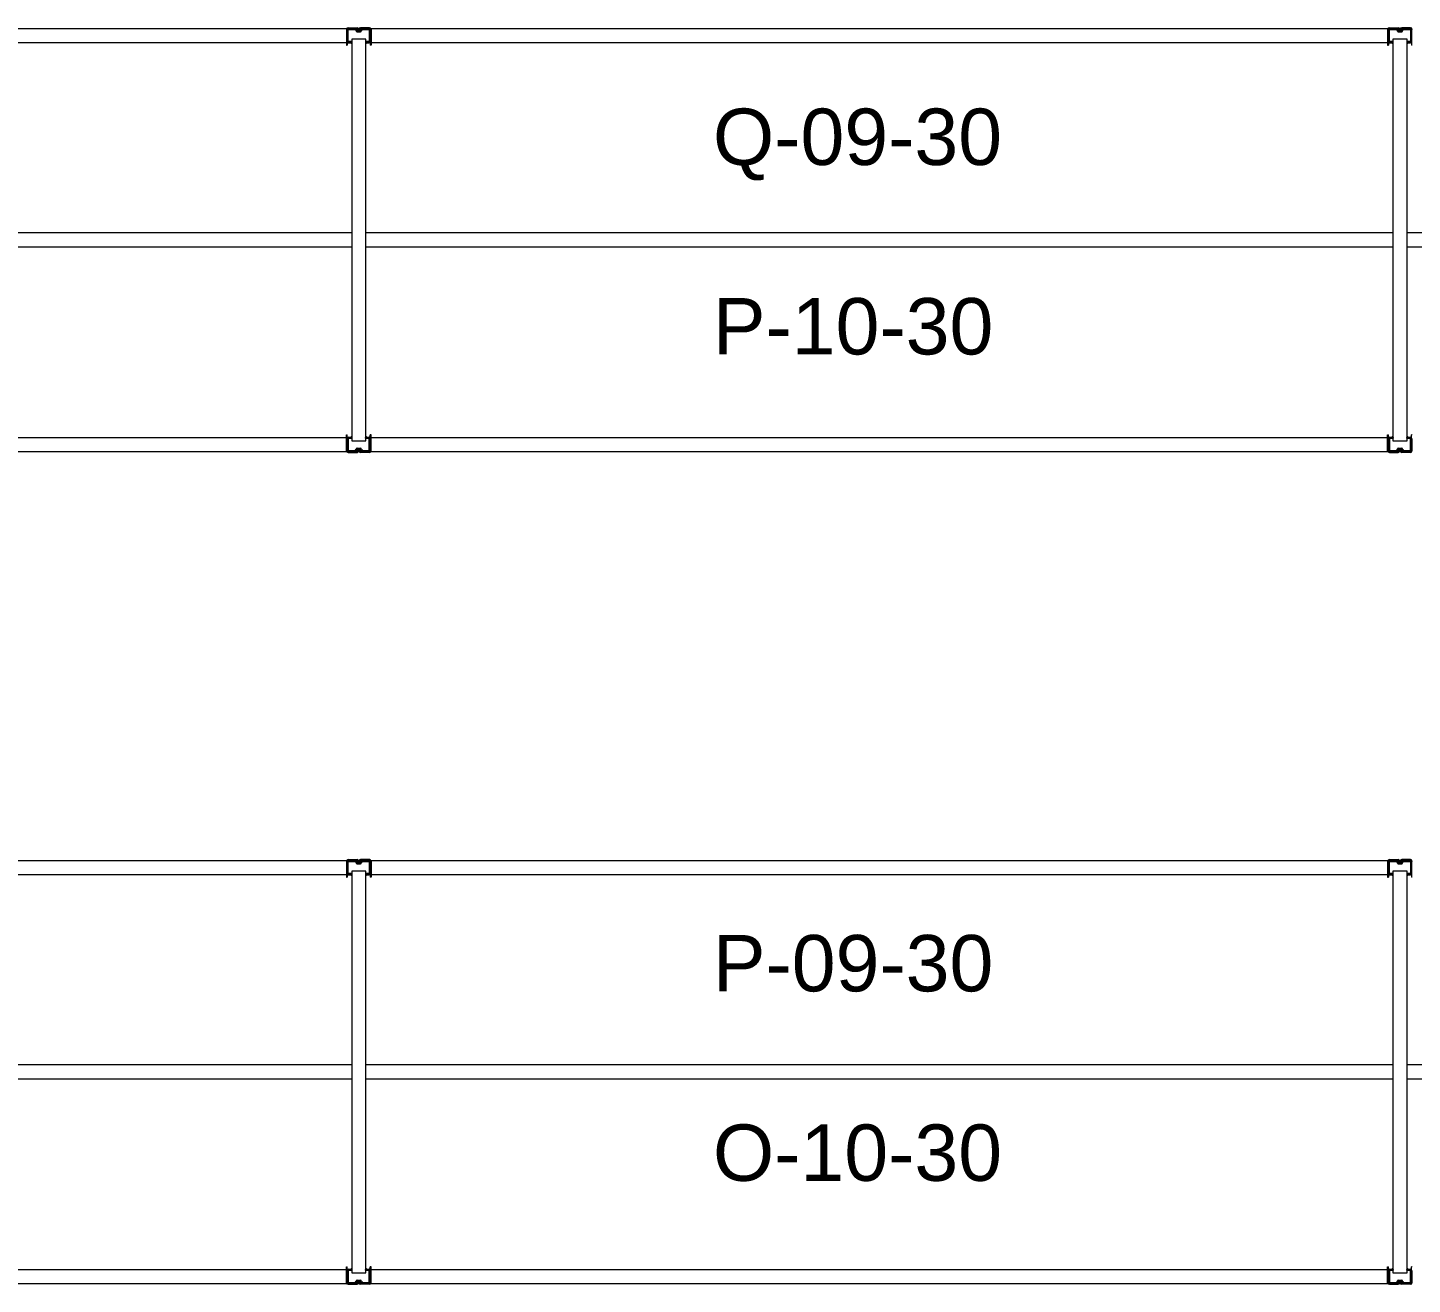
# Model space of a CAD drawing. Header units: inches. Extents: x 2743 to 10591, y -1604 to 5792.
# Drawn here: x 3962.9 to 4159.2, y 963.6 to 1141.8 of the extents above; entities that cross this region are included whole.
import ezdxf

# ---------------------------------------------------------------- set-up
doc = ezdxf.new("R2010")
doc.units = ezdxf.units.IN
doc.header["$LTSCALE"] = 0.1875
doc.header["$MEASUREMENT"] = 0
for name, color, linetype, lineweight in [('22 Dimension', 7, 'Continuous', 5), ('32 Echelle', 160, 'Continuous', 15), ('33 Poutre', 30, 'Continuous', 15)]:
    doc.layers.add(name, color=color, linetype=linetype, lineweight=lineweight)
doc.styles.add('arial', font='')
doc.styles.get('arial').set_extended_font_data('Arial')

msp = doc.modelspace()

# ---------------------------------------------------------------- hatches: boundary and pattern name
at = {"layer": '32 Echelle'}
for points in [[(4008.83382, 1139.49574), (4008.83382, 1139.68324), (4008.64632, 1139.68324)], [(4008.83382, 1139.49574), (4008.83382, 1139.68324), (4008.64632, 1139.68324)], [(4010.83382, 1139.49574), (4010.83382, 1139.68324), (4011.02132, 1139.68324)], [(4010.83382, 1139.49574), (4010.83382, 1139.68324), (4011.02132, 1139.68324)], [(4156.45882, 1139.49574), (4156.45882, 1139.68324), (4156.27132, 1139.68324)], [(4156.45882, 1139.49574), (4156.45882, 1139.68324), (4156.27132, 1139.68324)], [(4158.45882, 1139.49574), (4158.45882, 1139.68324), (4158.64632, 1139.68324)], [(4158.45882, 1139.49574), (4158.45882, 1139.68324), (4158.64632, 1139.68324)], [(4008.83382, 1083.87074), (4008.83382, 1083.68324), (4008.64632, 1083.68324)], [(4008.83382, 1083.87074), (4008.83382, 1083.68324), (4008.64632, 1083.68324)], [(4010.83382, 1083.87074), (4010.83382, 1083.68324), (4011.02132, 1083.68324)], [(4010.83382, 1083.87074), (4010.83382, 1083.68324), (4011.02132, 1083.68324)], [(4156.45882, 1083.87074), (4156.45882, 1083.68324), (4156.27132, 1083.68324)], [(4156.45882, 1083.87074), (4156.45882, 1083.68324), (4156.27132, 1083.68324)], [(4158.45882, 1083.87074), (4158.45882, 1083.68324), (4158.64632, 1083.68324)], [(4158.45882, 1083.87074), (4158.45882, 1083.68324), (4158.64632, 1083.68324)], [(4008.83382, 1021.49574), (4008.83382, 1021.68324), (4008.64632, 1021.68324)], [(4008.83382, 1021.49574), (4008.83382, 1021.68324), (4008.64632, 1021.68324)], [(4010.83382, 1021.49574), (4010.83382, 1021.68324), (4011.02132, 1021.68324)], [(4010.83382, 1021.49574), (4010.83382, 1021.68324), (4011.02132, 1021.68324)], [(4156.45882, 1021.49574), (4156.45882, 1021.68324), (4156.27132, 1021.68324)], [(4156.45882, 1021.49574), (4156.45882, 1021.68324), (4156.27132, 1021.68324)], [(4158.45882, 1021.49574), (4158.45882, 1021.68324), (4158.64632, 1021.68324)], [(4158.45882, 1021.49574), (4158.45882, 1021.68324), (4158.64632, 1021.68324)], [(4008.83382, 965.87074), (4008.83382, 965.68324), (4008.64632, 965.68324)], [(4008.83382, 965.87074), (4008.83382, 965.68324), (4008.64632, 965.68324)], [(4010.83382, 965.87074), (4010.83382, 965.68324), (4011.02132, 965.68324)], [(4010.83382, 965.87074), (4010.83382, 965.68324), (4011.02132, 965.68324)], [(4156.45882, 965.87074), (4156.45882, 965.68324), (4156.27132, 965.68324)], [(4156.45882, 965.87074), (4156.45882, 965.68324), (4156.27132, 965.68324)], [(4158.45882, 965.87074), (4158.45882, 965.68324), (4158.64632, 965.68324)], [(4158.45882, 965.87074), (4158.45882, 965.68324), (4158.64632, 965.68324)]]:
    msp.add_hatch(color=256, dxfattribs=at).paths.add_polyline_path(points)

# ---------------------------------------------------------------- linework, layer by layer
at = {"layer": '22 Dimension'}
for p, q in [((4008.83382, 1112.68324), (3863.20882, 1112.68324)), ((4156.45882, 1112.68324), (4010.83382, 1112.68324)), ((4304.08382, 1112.68324), (4158.45882, 1112.68324)), ((4008.83382, 1110.68324), (3863.20882, 1110.68324)), ((4156.45882, 1110.68324), (4010.83382, 1110.68324)), ((4304.08382, 1110.68324), (4158.45882, 1110.68324)), ((4008.83382, 994.68324), (3863.20882, 994.68324)), ((4156.45882, 994.68324), (4010.83382, 994.68324)), ((4304.08382, 994.68324), (4158.45882, 994.68324)), ((4008.83382, 992.68324), (3863.20882, 992.68324)), ((4156.45882, 992.68324), (4010.83382, 992.68324)), ((4304.08382, 992.68324), (4158.45882, 992.68324))]:
    msp.add_line(p, q, dxfattribs=at)
at = {"layer": '32 Echelle', "linetype": 'Continuous', "lineweight": 25}
for p, q in [((4008.20886, 1141.49949), (4008.20886, 1139.86699)), ((4008.20886, 1141.49949), (4008.20886, 1139.86699)), ((4008.29886, 1139.86699), (4008.29886, 1141.49949)), ((4008.29886, 1139.86699), (4008.29886, 1141.49949)), ((4009.32145, 1141.68324), (4008.39261, 1141.68324)), ((4009.32145, 1141.68324), (4008.39261, 1141.68324)), ((4008.39261, 1141.59324), (4009.32145, 1141.59324)), ((4008.39261, 1141.59324), (4009.32145, 1141.59324)), ((4009.4111, 1141.5269), (4009.45501, 1141.38326)), ((4009.4111, 1141.5269), (4009.45501, 1141.38326)), ((4009.54108, 1141.40958), (4009.49717, 1141.55321)), ((4009.54108, 1141.40958), (4009.49717, 1141.55321)), ((4010.0369, 1141.34324), (4009.63073, 1141.34324)), ((4010.0369, 1141.34324), (4009.63073, 1141.34324)), ((4009.63073, 1141.25324), (4010.0369, 1141.25324)), ((4009.63073, 1141.25324), (4010.0369, 1141.25324)), ((4010.17047, 1141.55321), (4010.12655, 1141.40958)), ((4010.17047, 1141.55321), (4010.12655, 1141.40958)), ((4010.21262, 1141.38326), (4010.25653, 1141.5269)), ((4010.21262, 1141.38326), (4010.25653, 1141.5269)), ((4011.27502, 1141.68324), (4010.34619, 1141.68324)), ((4011.27502, 1141.68324), (4010.34619, 1141.68324)), ((4010.34619, 1141.59324), (4011.27502, 1141.59324)), ((4010.34619, 1141.59324), (4011.27502, 1141.59324)), ((4011.36877, 1141.49949), (4011.36877, 1139.86699)), ((4011.36877, 1141.49949), (4011.36877, 1139.86699)), ((4011.45877, 1139.86699), (4011.45877, 1141.49949)), ((4011.45877, 1139.86699), (4011.45877, 1141.49949)), ((4155.83386, 1141.49949), (4155.83386, 1139.86699)), ((4155.83386, 1141.49949), (4155.83386, 1139.86699)), ((4155.92386, 1139.86699), (4155.92386, 1141.49949)), ((4155.92386, 1139.86699), (4155.92386, 1141.49949)), ((4156.94645, 1141.68324), (4156.01761, 1141.68324)), ((4156.94645, 1141.68324), (4156.01761, 1141.68324)), ((4156.01761, 1141.59324), (4156.94645, 1141.59324)), ((4156.01761, 1141.59324), (4156.94645, 1141.59324)), ((4157.0361, 1141.5269), (4157.08001, 1141.38326)), ((4157.0361, 1141.5269), (4157.08001, 1141.38326)), ((4157.16608, 1141.40958), (4157.12217, 1141.55321)), ((4157.16608, 1141.40958), (4157.12217, 1141.55321)), ((4157.6619, 1141.34324), (4157.25573, 1141.34324)), ((4157.6619, 1141.34324), (4157.25573, 1141.34324)), ((4157.25573, 1141.25324), (4157.6619, 1141.25324)), ((4157.25573, 1141.25324), (4157.6619, 1141.25324)), ((4157.79547, 1141.55321), (4157.75155, 1141.40958)), ((4157.79547, 1141.55321), (4157.75155, 1141.40958)), ((4157.83762, 1141.38326), (4157.88153, 1141.5269)), ((4157.83762, 1141.38326), (4157.88153, 1141.5269)), ((4158.90002, 1141.68324), (4157.97119, 1141.68324)), ((4158.90002, 1141.68324), (4157.97119, 1141.68324)), ((4157.97119, 1141.59324), (4158.90002, 1141.59324)), ((4157.97119, 1141.59324), (4158.90002, 1141.59324)), ((4158.99377, 1141.49949), (4158.99377, 1139.86699)), ((4158.99377, 1141.49949), (4158.99377, 1139.86699)), ((4159.08377, 1139.86699), (4159.08377, 1141.49949)), ((4159.08377, 1139.86699), (4159.08377, 1141.49949)), ((4008.80886, 1139.77324), (4008.39261, 1139.77324)), ((4008.80886, 1139.77324), (4008.39261, 1139.77324)), ((4008.39261, 1139.68324), (4008.80886, 1139.68324)), ((4008.39261, 1139.68324), (4008.80886, 1139.68324)), ((4008.80886, 1139.68324), (4008.80886, 1139.77324)), ((4008.80886, 1139.68324), (4008.80886, 1139.77324)), ((4011.27502, 1139.77324), (4010.85877, 1139.77324)), ((4010.85877, 1139.77324), (4010.85877, 1139.68324)), ((4011.27502, 1139.77324), (4010.85877, 1139.77324)), ((4010.85877, 1139.77324), (4010.85877, 1139.68324)), ((4010.85877, 1139.68324), (4011.27502, 1139.68324)), ((4010.85877, 1139.68324), (4011.27502, 1139.68324)), ((4156.43386, 1139.77324), (4156.01761, 1139.77324)), ((4156.43386, 1139.77324), (4156.01761, 1139.77324)), ((4156.01761, 1139.68324), (4156.43386, 1139.68324)), ((4156.01761, 1139.68324), (4156.43386, 1139.68324)), ((4156.43386, 1139.68324), (4156.43386, 1139.77324)), ((4156.43386, 1139.68324), (4156.43386, 1139.77324)), ((4158.90002, 1139.77324), (4158.48377, 1139.77324)), ((4158.48377, 1139.77324), (4158.48377, 1139.68324)), ((4158.90002, 1139.77324), (4158.48377, 1139.77324)), ((4158.48377, 1139.77324), (4158.48377, 1139.68324)), ((4158.48377, 1139.68324), (4158.90002, 1139.68324)), ((4158.48377, 1139.68324), (4158.90002, 1139.68324)), ((4008.39261, 1083.68324), (4008.80886, 1083.68324)), ((4008.39261, 1083.68324), (4008.80886, 1083.68324)), ((4008.80886, 1083.68324), (4008.80886, 1083.59324)), ((4008.80886, 1083.68324), (4008.80886, 1083.59324)), ((4010.85877, 1083.68324), (4011.27502, 1083.68324)), ((4010.85877, 1083.59324), (4010.85877, 1083.68324)), ((4010.85877, 1083.68324), (4011.27502, 1083.68324)), ((4010.85877, 1083.59324), (4010.85877, 1083.68324)), ((4156.01761, 1083.68324), (4156.43386, 1083.68324)), ((4156.01761, 1083.68324), (4156.43386, 1083.68324)), ((4156.43386, 1083.68324), (4156.43386, 1083.59324)), ((4156.43386, 1083.68324), (4156.43386, 1083.59324)), ((4158.48377, 1083.68324), (4158.90002, 1083.68324)), ((4158.48377, 1083.59324), (4158.48377, 1083.68324)), ((4158.48377, 1083.68324), (4158.90002, 1083.68324)), ((4158.48377, 1083.59324), (4158.48377, 1083.68324)), ((4008.20886, 1081.86699), (4008.20886, 1083.49949)), ((4008.20886, 1081.86699), (4008.20886, 1083.49949)), ((4008.29886, 1083.49949), (4008.29886, 1081.86699)), ((4008.29886, 1083.49949), (4008.29886, 1081.86699)), ((4008.80886, 1083.59324), (4008.39261, 1083.59324)), ((4008.80886, 1083.59324), (4008.39261, 1083.59324)), ((4008.39261, 1081.77324), (4009.32145, 1081.77324)), ((4008.39261, 1081.77324), (4009.32145, 1081.77324)), ((4009.32145, 1081.68324), (4008.39261, 1081.68324)), ((4009.32145, 1081.68324), (4008.39261, 1081.68324)), ((4009.4111, 1081.83958), (4009.45501, 1081.98321)), ((4009.4111, 1081.83958), (4009.45501, 1081.98321)), ((4009.54108, 1081.9569), (4009.49717, 1081.81326)), ((4009.54108, 1081.9569), (4009.49717, 1081.81326)), ((4009.63073, 1082.11324), (4010.0369, 1082.11324)), ((4009.63073, 1082.11324), (4010.0369, 1082.11324)), ((4010.0369, 1082.02324), (4009.63073, 1082.02324)), ((4010.0369, 1082.02324), (4009.63073, 1082.02324)), ((4010.17047, 1081.81326), (4010.12655, 1081.9569)), ((4010.17047, 1081.81326), (4010.12655, 1081.9569)), ((4010.21262, 1081.98321), (4010.25653, 1081.83958)), ((4010.21262, 1081.98321), (4010.25653, 1081.83958)), ((4010.34619, 1081.77324), (4011.27502, 1081.77324)), ((4010.34619, 1081.77324), (4011.27502, 1081.77324)), ((4011.27502, 1081.68324), (4010.34619, 1081.68324)), ((4011.27502, 1081.68324), (4010.34619, 1081.68324)), ((4011.27502, 1083.59324), (4010.85877, 1083.59324)), ((4011.27502, 1083.59324), (4010.85877, 1083.59324)), ((4011.36877, 1081.86699), (4011.36877, 1083.49949)), ((4011.36877, 1081.86699), (4011.36877, 1083.49949)), ((4011.45877, 1083.49949), (4011.45877, 1081.86699)), ((4011.45877, 1083.49949), (4011.45877, 1081.86699)), ((4155.83386, 1081.86699), (4155.83386, 1083.49949)), ((4155.83386, 1081.86699), (4155.83386, 1083.49949)), ((4155.92386, 1083.49949), (4155.92386, 1081.86699)), ((4155.92386, 1083.49949), (4155.92386, 1081.86699)), ((4156.43386, 1083.59324), (4156.01761, 1083.59324)), ((4156.43386, 1083.59324), (4156.01761, 1083.59324)), ((4156.01761, 1081.77324), (4156.94645, 1081.77324)), ((4156.01761, 1081.77324), (4156.94645, 1081.77324)), ((4156.94645, 1081.68324), (4156.01761, 1081.68324)), ((4156.94645, 1081.68324), (4156.01761, 1081.68324)), ((4157.0361, 1081.83958), (4157.08001, 1081.98321)), ((4157.0361, 1081.83958), (4157.08001, 1081.98321)), ((4157.16608, 1081.9569), (4157.12217, 1081.81326)), ((4157.16608, 1081.9569), (4157.12217, 1081.81326)), ((4157.25573, 1082.11324), (4157.6619, 1082.11324)), ((4157.25573, 1082.11324), (4157.6619, 1082.11324)), ((4157.6619, 1082.02324), (4157.25573, 1082.02324)), ((4157.6619, 1082.02324), (4157.25573, 1082.02324)), ((4157.79547, 1081.81326), (4157.75155, 1081.9569)), ((4157.79547, 1081.81326), (4157.75155, 1081.9569)), ((4157.83762, 1081.98321), (4157.88153, 1081.83958)), ((4157.83762, 1081.98321), (4157.88153, 1081.83958)), ((4157.97119, 1081.77324), (4158.90002, 1081.77324)), ((4157.97119, 1081.77324), (4158.90002, 1081.77324)), ((4158.90002, 1081.68324), (4157.97119, 1081.68324)), ((4158.90002, 1081.68324), (4157.97119, 1081.68324)), ((4158.90002, 1083.59324), (4158.48377, 1083.59324)), ((4158.90002, 1083.59324), (4158.48377, 1083.59324)), ((4158.99377, 1081.86699), (4158.99377, 1083.49949)), ((4158.99377, 1081.86699), (4158.99377, 1083.49949)), ((4159.08377, 1083.49949), (4159.08377, 1081.86699)), ((4159.08377, 1083.49949), (4159.08377, 1081.86699)), ((4008.20886, 1023.49949), (4008.20886, 1021.86699)), ((4008.20886, 1023.49949), (4008.20886, 1021.86699)), ((4008.29886, 1021.86699), (4008.29886, 1023.49949)), ((4008.29886, 1021.86699), (4008.29886, 1023.49949)), ((4009.32145, 1023.68324), (4008.39261, 1023.68324)), ((4009.32145, 1023.68324), (4008.39261, 1023.68324)), ((4008.39261, 1023.59324), (4009.32145, 1023.59324)), ((4008.39261, 1023.59324), (4009.32145, 1023.59324)), ((4009.4111, 1023.5269), (4009.45501, 1023.38326)), ((4009.4111, 1023.5269), (4009.45501, 1023.38326)), ((4009.54108, 1023.40958), (4009.49717, 1023.55321)), ((4009.54108, 1023.40958), (4009.49717, 1023.55321)), ((4010.0369, 1023.34324), (4009.63073, 1023.34324)), ((4010.0369, 1023.34324), (4009.63073, 1023.34324)), ((4009.63073, 1023.25324), (4010.0369, 1023.25324)), ((4009.63073, 1023.25324), (4010.0369, 1023.25324)), ((4010.17047, 1023.55321), (4010.12655, 1023.40958)), ((4010.17047, 1023.55321), (4010.12655, 1023.40958)), ((4010.21262, 1023.38326), (4010.25653, 1023.5269)), ((4010.21262, 1023.38326), (4010.25653, 1023.5269)), ((4011.27502, 1023.68324), (4010.34619, 1023.68324)), ((4011.27502, 1023.68324), (4010.34619, 1023.68324)), ((4010.34619, 1023.59324), (4011.27502, 1023.59324)), ((4010.34619, 1023.59324), (4011.27502, 1023.59324)), ((4011.36877, 1023.49949), (4011.36877, 1021.86699)), ((4011.36877, 1023.49949), (4011.36877, 1021.86699)), ((4011.45877, 1021.86699), (4011.45877, 1023.49949)), ((4011.45877, 1021.86699), (4011.45877, 1023.49949)), ((4155.83386, 1023.49949), (4155.83386, 1021.86699)), ((4155.83386, 1023.49949), (4155.83386, 1021.86699)), ((4155.92386, 1021.86699), (4155.92386, 1023.49949)), ((4155.92386, 1021.86699), (4155.92386, 1023.49949)), ((4156.94645, 1023.68324), (4156.01761, 1023.68324)), ((4156.94645, 1023.68324), (4156.01761, 1023.68324)), ((4156.01761, 1023.59324), (4156.94645, 1023.59324)), ((4156.01761, 1023.59324), (4156.94645, 1023.59324)), ((4157.0361, 1023.5269), (4157.08001, 1023.38326)), ((4157.0361, 1023.5269), (4157.08001, 1023.38326)), ((4157.16608, 1023.40958), (4157.12217, 1023.55321)), ((4157.16608, 1023.40958), (4157.12217, 1023.55321)), ((4157.6619, 1023.34324), (4157.25573, 1023.34324)), ((4157.6619, 1023.34324), (4157.25573, 1023.34324)), ((4157.25573, 1023.25324), (4157.6619, 1023.25324)), ((4157.25573, 1023.25324), (4157.6619, 1023.25324)), ((4157.79547, 1023.55321), (4157.75155, 1023.40958)), ((4157.79547, 1023.55321), (4157.75155, 1023.40958)), ((4157.83762, 1023.38326), (4157.88153, 1023.5269)), ((4157.83762, 1023.38326), (4157.88153, 1023.5269)), ((4158.90002, 1023.68324), (4157.97119, 1023.68324)), ((4158.90002, 1023.68324), (4157.97119, 1023.68324)), ((4157.97119, 1023.59324), (4158.90002, 1023.59324)), ((4157.97119, 1023.59324), (4158.90002, 1023.59324)), ((4158.99377, 1023.49949), (4158.99377, 1021.86699)), ((4158.99377, 1023.49949), (4158.99377, 1021.86699)), ((4159.08377, 1021.86699), (4159.08377, 1023.49949)), ((4159.08377, 1021.86699), (4159.08377, 1023.49949)), ((4008.80886, 1021.77324), (4008.39261, 1021.77324)), ((4008.80886, 1021.77324), (4008.39261, 1021.77324)), ((4008.39261, 1021.68324), (4008.80886, 1021.68324)), ((4008.39261, 1021.68324), (4008.80886, 1021.68324)), ((4008.80886, 1021.68324), (4008.80886, 1021.77324)), ((4008.80886, 1021.68324), (4008.80886, 1021.77324)), ((4011.27502, 1021.77324), (4010.85877, 1021.77324)), ((4010.85877, 1021.77324), (4010.85877, 1021.68324)), ((4011.27502, 1021.77324), (4010.85877, 1021.77324)), ((4010.85877, 1021.77324), (4010.85877, 1021.68324)), ((4010.85877, 1021.68324), (4011.27502, 1021.68324)), ((4010.85877, 1021.68324), (4011.27502, 1021.68324)), ((4156.43386, 1021.77324), (4156.01761, 1021.77324)), ((4156.43386, 1021.77324), (4156.01761, 1021.77324)), ((4156.01761, 1021.68324), (4156.43386, 1021.68324)), ((4156.01761, 1021.68324), (4156.43386, 1021.68324)), ((4156.43386, 1021.68324), (4156.43386, 1021.77324)), ((4156.43386, 1021.68324), (4156.43386, 1021.77324)), ((4158.90002, 1021.77324), (4158.48377, 1021.77324)), ((4158.48377, 1021.77324), (4158.48377, 1021.68324)), ((4158.90002, 1021.77324), (4158.48377, 1021.77324)), ((4158.48377, 1021.77324), (4158.48377, 1021.68324)), ((4158.48377, 1021.68324), (4158.90002, 1021.68324)), ((4158.48377, 1021.68324), (4158.90002, 1021.68324)), ((4008.20886, 963.86699), (4008.20886, 965.49949)), ((4008.20886, 963.86699), (4008.20886, 965.49949)), ((4008.29886, 965.49949), (4008.29886, 963.86699)), ((4008.29886, 965.49949), (4008.29886, 963.86699)), ((4008.39261, 965.68324), (4008.80886, 965.68324)), ((4008.39261, 965.68324), (4008.80886, 965.68324)), ((4008.80886, 965.59324), (4008.39261, 965.59324)), ((4008.80886, 965.59324), (4008.39261, 965.59324)), ((4008.80886, 965.68324), (4008.80886, 965.59324)), ((4008.80886, 965.68324), (4008.80886, 965.59324)), ((4009.4111, 963.83958), (4009.45501, 963.98321)), ((4009.4111, 963.83958), (4009.45501, 963.98321)), ((4009.54108, 963.9569), (4009.49717, 963.81326)), ((4009.54108, 963.9569), (4009.49717, 963.81326)), ((4009.63073, 964.11324), (4010.0369, 964.11324)), ((4009.63073, 964.11324), (4010.0369, 964.11324)), ((4010.0369, 964.02324), (4009.63073, 964.02324)), ((4010.0369, 964.02324), (4009.63073, 964.02324)), ((4010.17047, 963.81326), (4010.12655, 963.9569)), ((4010.17047, 963.81326), (4010.12655, 963.9569)), ((4010.21262, 963.98321), (4010.25653, 963.83958)), ((4010.21262, 963.98321), (4010.25653, 963.83958)), ((4010.85877, 965.68324), (4011.27502, 965.68324)), ((4010.85877, 965.59324), (4010.85877, 965.68324)), ((4010.85877, 965.68324), (4011.27502, 965.68324)), ((4010.85877, 965.59324), (4010.85877, 965.68324)), ((4011.27502, 965.59324), (4010.85877, 965.59324)), ((4011.27502, 965.59324), (4010.85877, 965.59324)), ((4011.36877, 963.86699), (4011.36877, 965.49949)), ((4011.36877, 963.86699), (4011.36877, 965.49949)), ((4011.45877, 965.49949), (4011.45877, 963.86699)), ((4011.45877, 965.49949), (4011.45877, 963.86699)), ((4155.83386, 963.86699), (4155.83386, 965.49949)), ((4155.83386, 963.86699), (4155.83386, 965.49949)), ((4155.92386, 965.49949), (4155.92386, 963.86699)), ((4155.92386, 965.49949), (4155.92386, 963.86699)), ((4156.01761, 965.68324), (4156.43386, 965.68324)), ((4156.01761, 965.68324), (4156.43386, 965.68324)), ((4156.43386, 965.59324), (4156.01761, 965.59324)), ((4156.43386, 965.59324), (4156.01761, 965.59324)), ((4156.43386, 965.68324), (4156.43386, 965.59324)), ((4156.43386, 965.68324), (4156.43386, 965.59324)), ((4157.0361, 963.83958), (4157.08001, 963.98321)), ((4157.0361, 963.83958), (4157.08001, 963.98321)), ((4157.16608, 963.9569), (4157.12217, 963.81326)), ((4157.16608, 963.9569), (4157.12217, 963.81326)), ((4157.25573, 964.11324), (4157.6619, 964.11324)), ((4157.25573, 964.11324), (4157.6619, 964.11324)), ((4157.6619, 964.02324), (4157.25573, 964.02324)), ((4157.6619, 964.02324), (4157.25573, 964.02324)), ((4157.79547, 963.81326), (4157.75155, 963.9569)), ((4157.79547, 963.81326), (4157.75155, 963.9569)), ((4157.83762, 963.98321), (4157.88153, 963.83958)), ((4157.83762, 963.98321), (4157.88153, 963.83958)), ((4158.48377, 965.68324), (4158.90002, 965.68324)), ((4158.48377, 965.59324), (4158.48377, 965.68324)), ((4158.48377, 965.68324), (4158.90002, 965.68324)), ((4158.48377, 965.59324), (4158.48377, 965.68324)), ((4158.90002, 965.59324), (4158.48377, 965.59324)), ((4158.90002, 965.59324), (4158.48377, 965.59324)), ((4158.99377, 963.86699), (4158.99377, 965.49949)), ((4158.99377, 963.86699), (4158.99377, 965.49949)), ((4159.08377, 965.49949), (4159.08377, 963.86699)), ((4159.08377, 965.49949), (4159.08377, 963.86699)), ((4008.39261, 963.77324), (4009.32145, 963.77324)), ((4008.39261, 963.77324), (4009.32145, 963.77324)), ((4009.32145, 963.68324), (4008.39261, 963.68324)), ((4009.32145, 963.68324), (4008.39261, 963.68324)), ((4010.34619, 963.77324), (4011.27502, 963.77324)), ((4010.34619, 963.77324), (4011.27502, 963.77324)), ((4011.27502, 963.68324), (4010.34619, 963.68324)), ((4011.27502, 963.68324), (4010.34619, 963.68324)), ((4156.01761, 963.77324), (4156.94645, 963.77324)), ((4156.01761, 963.77324), (4156.94645, 963.77324)), ((4156.94645, 963.68324), (4156.01761, 963.68324)), ((4156.94645, 963.68324), (4156.01761, 963.68324)), ((4157.97119, 963.77324), (4158.90002, 963.77324)), ((4157.97119, 963.77324), (4158.90002, 963.77324)), ((4158.90002, 963.68324), (4157.97119, 963.68324)), ((4158.90002, 963.68324), (4157.97119, 963.68324))]:
    msp.add_line(p, q, dxfattribs=at)
at = {"layer": '32 Echelle'}
for p, q in [((4008.83382, 1139.68324), (4008.64632, 1139.68324)), ((4008.83382, 1139.49574), (4008.64632, 1139.68324)), ((4008.83382, 1139.68324), (4008.64632, 1139.68324)), ((4008.83382, 1139.49574), (4008.64632, 1139.68324)), ((4010.83382, 1140.18324), (4008.83382, 1140.18324)), ((4008.83382, 1140.18324), (4008.83382, 1083.18324)), ((4010.83382, 1140.18324), (4008.83382, 1140.18324)), ((4008.83382, 1140.18324), (4008.83382, 1083.18324)), ((4008.83382, 1139.49574), (4008.83382, 1139.68324)), ((4008.83382, 1139.49574), (4008.83382, 1139.68324)), ((4010.83382, 1083.18324), (4010.83382, 1140.18324)), ((4010.83382, 1083.18324), (4010.83382, 1140.18324)), ((4010.83382, 1139.68324), (4011.02132, 1139.68324)), ((4010.83382, 1139.49574), (4010.83382, 1139.68324)), ((4010.83382, 1139.49574), (4011.02132, 1139.68324)), ((4010.83382, 1139.68324), (4011.02132, 1139.68324)), ((4010.83382, 1139.49574), (4010.83382, 1139.68324)), ((4010.83382, 1139.49574), (4011.02132, 1139.68324)), ((4156.45882, 1139.68324), (4156.27132, 1139.68324)), ((4156.45882, 1139.49574), (4156.27132, 1139.68324)), ((4156.45882, 1139.68324), (4156.27132, 1139.68324)), ((4156.45882, 1139.49574), (4156.27132, 1139.68324)), ((4158.45882, 1140.18324), (4156.45882, 1140.18324)), ((4156.45882, 1140.18324), (4156.45882, 1083.18324)), ((4158.45882, 1140.18324), (4156.45882, 1140.18324)), ((4156.45882, 1140.18324), (4156.45882, 1083.18324)), ((4156.45882, 1139.49574), (4156.45882, 1139.68324)), ((4156.45882, 1139.49574), (4156.45882, 1139.68324)), ((4158.45882, 1083.18324), (4158.45882, 1140.18324)), ((4158.45882, 1083.18324), (4158.45882, 1140.18324)), ((4158.45882, 1139.68324), (4158.64632, 1139.68324)), ((4158.45882, 1139.49574), (4158.45882, 1139.68324)), ((4158.45882, 1139.49574), (4158.64632, 1139.68324)), ((4158.45882, 1139.68324), (4158.64632, 1139.68324)), ((4158.45882, 1139.49574), (4158.45882, 1139.68324)), ((4158.45882, 1139.49574), (4158.64632, 1139.68324)), ((4008.83382, 1083.87074), (4008.64632, 1083.68324)), ((4008.83382, 1083.87074), (4008.64632, 1083.68324)), ((4008.83382, 1083.68324), (4008.64632, 1083.68324)), ((4008.83382, 1083.68324), (4008.64632, 1083.68324)), ((4008.83382, 1083.87074), (4008.83382, 1083.68324)), ((4008.83382, 1083.87074), (4008.83382, 1083.68324)), ((4010.83382, 1083.87074), (4010.83382, 1083.68324)), ((4010.83382, 1083.87074), (4011.02132, 1083.68324)), ((4010.83382, 1083.87074), (4010.83382, 1083.68324)), ((4010.83382, 1083.87074), (4011.02132, 1083.68324)), ((4010.83382, 1083.68324), (4011.02132, 1083.68324)), ((4010.83382, 1083.68324), (4011.02132, 1083.68324)), ((4156.45882, 1083.87074), (4156.27132, 1083.68324)), ((4156.45882, 1083.87074), (4156.27132, 1083.68324)), ((4156.45882, 1083.68324), (4156.27132, 1083.68324)), ((4156.45882, 1083.68324), (4156.27132, 1083.68324)), ((4156.45882, 1083.87074), (4156.45882, 1083.68324)), ((4156.45882, 1083.87074), (4156.45882, 1083.68324)), ((4158.45882, 1083.87074), (4158.45882, 1083.68324)), ((4158.45882, 1083.87074), (4158.64632, 1083.68324)), ((4158.45882, 1083.87074), (4158.45882, 1083.68324)), ((4158.45882, 1083.87074), (4158.64632, 1083.68324)), ((4158.45882, 1083.68324), (4158.64632, 1083.68324)), ((4158.45882, 1083.68324), (4158.64632, 1083.68324)), ((4008.83382, 1083.18324), (4010.83382, 1083.18324)), ((4008.83382, 1083.18324), (4010.83382, 1083.18324)), ((4156.45882, 1083.18324), (4158.45882, 1083.18324)), ((4156.45882, 1083.18324), (4158.45882, 1083.18324)), ((4008.83382, 1021.68324), (4008.64632, 1021.68324)), ((4008.83382, 1021.49574), (4008.64632, 1021.68324)), ((4008.83382, 1021.68324), (4008.64632, 1021.68324)), ((4008.83382, 1021.49574), (4008.64632, 1021.68324)), ((4010.83382, 1022.18324), (4008.83382, 1022.18324)), ((4008.83382, 1022.18324), (4008.83382, 965.18324)), ((4010.83382, 1022.18324), (4008.83382, 1022.18324)), ((4008.83382, 1022.18324), (4008.83382, 965.18324)), ((4008.83382, 1021.49574), (4008.83382, 1021.68324)), ((4008.83382, 1021.49574), (4008.83382, 1021.68324)), ((4010.83382, 965.18324), (4010.83382, 1022.18324)), ((4010.83382, 965.18324), (4010.83382, 1022.18324)), ((4010.83382, 1021.68324), (4011.02132, 1021.68324)), ((4010.83382, 1021.49574), (4010.83382, 1021.68324)), ((4010.83382, 1021.49574), (4011.02132, 1021.68324)), ((4010.83382, 1021.68324), (4011.02132, 1021.68324)), ((4010.83382, 1021.49574), (4010.83382, 1021.68324)), ((4010.83382, 1021.49574), (4011.02132, 1021.68324)), ((4156.45882, 1021.68324), (4156.27132, 1021.68324)), ((4156.45882, 1021.49574), (4156.27132, 1021.68324)), ((4156.45882, 1021.68324), (4156.27132, 1021.68324)), ((4156.45882, 1021.49574), (4156.27132, 1021.68324)), ((4158.45882, 1022.18324), (4156.45882, 1022.18324)), ((4156.45882, 1022.18324), (4156.45882, 965.18324)), ((4158.45882, 1022.18324), (4156.45882, 1022.18324)), ((4156.45882, 1022.18324), (4156.45882, 965.18324)), ((4156.45882, 1021.49574), (4156.45882, 1021.68324)), ((4156.45882, 1021.49574), (4156.45882, 1021.68324)), ((4158.45882, 965.18324), (4158.45882, 1022.18324)), ((4158.45882, 965.18324), (4158.45882, 1022.18324)), ((4158.45882, 1021.68324), (4158.64632, 1021.68324)), ((4158.45882, 1021.49574), (4158.45882, 1021.68324)), ((4158.45882, 1021.49574), (4158.64632, 1021.68324)), ((4158.45882, 1021.68324), (4158.64632, 1021.68324)), ((4158.45882, 1021.49574), (4158.45882, 1021.68324)), ((4158.45882, 1021.49574), (4158.64632, 1021.68324)), ((4008.83382, 965.87074), (4008.64632, 965.68324)), ((4008.83382, 965.87074), (4008.64632, 965.68324)), ((4008.83382, 965.87074), (4008.83382, 965.68324)), ((4008.83382, 965.87074), (4008.83382, 965.68324)), ((4010.83382, 965.87074), (4010.83382, 965.68324)), ((4010.83382, 965.87074), (4011.02132, 965.68324)), ((4010.83382, 965.87074), (4010.83382, 965.68324)), ((4010.83382, 965.87074), (4011.02132, 965.68324)), ((4156.45882, 965.87074), (4156.27132, 965.68324)), ((4156.45882, 965.87074), (4156.27132, 965.68324)), ((4156.45882, 965.87074), (4156.45882, 965.68324)), ((4156.45882, 965.87074), (4156.45882, 965.68324)), ((4158.45882, 965.87074), (4158.45882, 965.68324)), ((4158.45882, 965.87074), (4158.64632, 965.68324)), ((4158.45882, 965.87074), (4158.45882, 965.68324)), ((4158.45882, 965.87074), (4158.64632, 965.68324)), ((4008.83382, 965.68324), (4008.64632, 965.68324)), ((4008.83382, 965.68324), (4008.64632, 965.68324)), ((4008.83382, 965.18324), (4010.83382, 965.18324)), ((4008.83382, 965.18324), (4010.83382, 965.18324)), ((4010.83382, 965.68324), (4011.02132, 965.68324)), ((4010.83382, 965.68324), (4011.02132, 965.68324)), ((4156.45882, 965.68324), (4156.27132, 965.68324)), ((4156.45882, 965.68324), (4156.27132, 965.68324)), ((4156.45882, 965.18324), (4158.45882, 965.18324)), ((4156.45882, 965.18324), (4158.45882, 965.18324)), ((4158.45882, 965.68324), (4158.64632, 965.68324)), ((4158.45882, 965.68324), (4158.64632, 965.68324))]:
    msp.add_line(p, q, dxfattribs=at)
at = {"layer": '32 Echelle', "linetype": 'Continuous', "lineweight": 25}
for centre, radius, start, end in [((4008.39261, 1141.49949), 0.18375, 90, 180), ((4008.39261, 1141.49949), 0.18375, 90, 180), ((4008.39261, 1141.49949), 0.09375, 90, 180), ((4008.39261, 1141.49949), 0.09375, 90, 180), ((4009.32145, 1141.49949), 0.18375, 17, 90), ((4009.32145, 1141.49949), 0.18375, 17, 90), ((4009.32145, 1141.49949), 0.09375, 17, 90), ((4009.32145, 1141.49949), 0.09375, 17, 90), ((4009.63073, 1141.43699), 0.18375, 197, 270), ((4009.63073, 1141.43699), 0.18375, 197, 270), ((4009.63073, 1141.43699), 0.09375, 197, 270), ((4009.63073, 1141.43699), 0.09375, 197, 270), ((4010.0369, 1141.43699), 0.09375, 270, 343), ((4010.0369, 1141.43699), 0.09375, 270, 343), ((4010.0369, 1141.43699), 0.18375, 270, 343), ((4010.0369, 1141.43699), 0.18375, 270, 343), ((4010.34619, 1141.49949), 0.18375, 90, 163), ((4010.34619, 1141.49949), 0.18375, 90, 163), ((4010.34619, 1141.49949), 0.09375, 90, 163), ((4010.34619, 1141.49949), 0.09375, 90, 163), ((4011.27502, 1141.49949), 0.18375, 0, 90), ((4011.27502, 1141.49949), 0.18375, 0, 90), ((4011.27502, 1141.49949), 0.09375, 0, 90), ((4011.27502, 1141.49949), 0.09375, 0, 90), ((4156.01761, 1141.49949), 0.18375, 90, 180), ((4156.01761, 1141.49949), 0.18375, 90, 180), ((4156.01761, 1141.49949), 0.09375, 90, 180), ((4156.01761, 1141.49949), 0.09375, 90, 180), ((4156.94645, 1141.49949), 0.18375, 17, 90), ((4156.94645, 1141.49949), 0.18375, 17, 90), ((4156.94645, 1141.49949), 0.09375, 17, 90), ((4156.94645, 1141.49949), 0.09375, 17, 90), ((4157.25573, 1141.43699), 0.18375, 197, 270), ((4157.25573, 1141.43699), 0.18375, 197, 270), ((4157.25573, 1141.43699), 0.09375, 197, 270), ((4157.25573, 1141.43699), 0.09375, 197, 270), ((4157.6619, 1141.43699), 0.09375, 270, 343), ((4157.6619, 1141.43699), 0.09375, 270, 343), ((4157.6619, 1141.43699), 0.18375, 270, 343), ((4157.6619, 1141.43699), 0.18375, 270, 343), ((4157.97119, 1141.49949), 0.18375, 90, 163), ((4157.97119, 1141.49949), 0.18375, 90, 163), ((4157.97119, 1141.49949), 0.09375, 90, 163), ((4157.97119, 1141.49949), 0.09375, 90, 163), ((4158.90002, 1141.49949), 0.18375, 0, 90), ((4158.90002, 1141.49949), 0.18375, 0, 90), ((4158.90002, 1141.49949), 0.09375, 0, 90), ((4158.90002, 1141.49949), 0.09375, 0, 90), ((4008.39261, 1139.86699), 0.18375, 180, 270), ((4008.39261, 1139.86699), 0.18375, 180, 270), ((4008.39261, 1139.86699), 0.09375, 180, 270), ((4008.39261, 1139.86699), 0.09375, 180, 270), ((4011.27502, 1139.86699), 0.09375, 270, 0), ((4011.27502, 1139.86699), 0.18375, 270, 0), ((4011.27502, 1139.86699), 0.09375, 270, 0), ((4011.27502, 1139.86699), 0.18375, 270, 0), ((4156.01761, 1139.86699), 0.18375, 180, 270), ((4156.01761, 1139.86699), 0.18375, 180, 270), ((4156.01761, 1139.86699), 0.09375, 180, 270), ((4156.01761, 1139.86699), 0.09375, 180, 270), ((4158.90002, 1139.86699), 0.09375, 270, 0), ((4158.90002, 1139.86699), 0.18375, 270, 0), ((4158.90002, 1139.86699), 0.09375, 270, 0), ((4158.90002, 1139.86699), 0.18375, 270, 0), ((4008.39261, 1083.49949), 0.18375, 90, 180), ((4008.39261, 1083.49949), 0.18375, 90, 180), ((4011.27502, 1083.49949), 0.18375, 0, 90), ((4011.27502, 1083.49949), 0.18375, 0, 90), ((4156.01761, 1083.49949), 0.18375, 90, 180), ((4156.01761, 1083.49949), 0.18375, 90, 180), ((4158.90002, 1083.49949), 0.18375, 0, 90), ((4158.90002, 1083.49949), 0.18375, 0, 90), ((4008.39261, 1081.86699), 0.18375, 180, 270), ((4008.39261, 1081.86699), 0.18375, 180, 270), ((4008.39261, 1083.49949), 0.09375, 90, 180), ((4008.39261, 1083.49949), 0.09375, 90, 180), ((4008.39261, 1081.86699), 0.09375, 180, 270), ((4008.39261, 1081.86699), 0.09375, 180, 270), ((4009.32145, 1081.86699), 0.09375, 270, 343), ((4009.32145, 1081.86699), 0.09375, 270, 343), ((4009.32145, 1081.86699), 0.18375, 270, 343), ((4009.32145, 1081.86699), 0.18375, 270, 343), ((4009.63073, 1081.92949), 0.18375, 90, 163), ((4009.63073, 1081.92949), 0.18375, 90, 163), ((4009.63073, 1081.92949), 0.09375, 90, 163), ((4009.63073, 1081.92949), 0.09375, 90, 163), ((4010.0369, 1081.92949), 0.18375, 17, 90), ((4010.0369, 1081.92949), 0.18375, 17, 90), ((4010.0369, 1081.92949), 0.09375, 17, 90), ((4010.0369, 1081.92949), 0.09375, 17, 90), ((4010.34619, 1081.86699), 0.18375, 197, 270), ((4010.34619, 1081.86699), 0.18375, 197, 270), ((4010.34619, 1081.86699), 0.09375, 197, 270), ((4010.34619, 1081.86699), 0.09375, 197, 270), ((4011.27502, 1083.49949), 0.09375, 0, 90), ((4011.27502, 1083.49949), 0.09375, 0, 90), ((4011.27502, 1081.86699), 0.09375, 270, 0), ((4011.27502, 1081.86699), 0.18375, 270, 0), ((4011.27502, 1081.86699), 0.09375, 270, 0), ((4011.27502, 1081.86699), 0.18375, 270, 0), ((4156.01761, 1081.86699), 0.18375, 180, 270), ((4156.01761, 1081.86699), 0.18375, 180, 270), ((4156.01761, 1083.49949), 0.09375, 90, 180), ((4156.01761, 1083.49949), 0.09375, 90, 180), ((4156.01761, 1081.86699), 0.09375, 180, 270), ((4156.01761, 1081.86699), 0.09375, 180, 270), ((4156.94645, 1081.86699), 0.09375, 270, 343), ((4156.94645, 1081.86699), 0.09375, 270, 343), ((4156.94645, 1081.86699), 0.18375, 270, 343), ((4156.94645, 1081.86699), 0.18375, 270, 343), ((4157.25573, 1081.92949), 0.18375, 90, 163), ((4157.25573, 1081.92949), 0.18375, 90, 163), ((4157.25573, 1081.92949), 0.09375, 90, 163), ((4157.25573, 1081.92949), 0.09375, 90, 163), ((4157.6619, 1081.92949), 0.18375, 17, 90), ((4157.6619, 1081.92949), 0.18375, 17, 90), ((4157.6619, 1081.92949), 0.09375, 17, 90), ((4157.6619, 1081.92949), 0.09375, 17, 90), ((4157.97119, 1081.86699), 0.18375, 197, 270), ((4157.97119, 1081.86699), 0.18375, 197, 270), ((4157.97119, 1081.86699), 0.09375, 197, 270), ((4157.97119, 1081.86699), 0.09375, 197, 270), ((4158.90002, 1083.49949), 0.09375, 0, 90), ((4158.90002, 1083.49949), 0.09375, 0, 90), ((4158.90002, 1081.86699), 0.09375, 270, 0), ((4158.90002, 1081.86699), 0.18375, 270, 0), ((4158.90002, 1081.86699), 0.09375, 270, 0), ((4158.90002, 1081.86699), 0.18375, 270, 0), ((4008.39261, 1023.49949), 0.18375, 90, 180), ((4008.39261, 1023.49949), 0.18375, 90, 180), ((4008.39261, 1023.49949), 0.09375, 90, 180), ((4008.39261, 1023.49949), 0.09375, 90, 180), ((4009.32145, 1023.49949), 0.18375, 17, 90), ((4009.32145, 1023.49949), 0.18375, 17, 90), ((4009.32145, 1023.49949), 0.09375, 17, 90), ((4009.32145, 1023.49949), 0.09375, 17, 90), ((4009.63073, 1023.43699), 0.18375, 197, 270), ((4009.63073, 1023.43699), 0.18375, 197, 270), ((4009.63073, 1023.43699), 0.09375, 197, 270), ((4009.63073, 1023.43699), 0.09375, 197, 270), ((4010.0369, 1023.43699), 0.09375, 270, 343), ((4010.0369, 1023.43699), 0.09375, 270, 343), ((4010.0369, 1023.43699), 0.18375, 270, 343), ((4010.0369, 1023.43699), 0.18375, 270, 343), ((4010.34619, 1023.49949), 0.18375, 90, 163), ((4010.34619, 1023.49949), 0.18375, 90, 163), ((4010.34619, 1023.49949), 0.09375, 90, 163), ((4010.34619, 1023.49949), 0.09375, 90, 163), ((4011.27502, 1023.49949), 0.18375, 0, 90), ((4011.27502, 1023.49949), 0.18375, 0, 90), ((4011.27502, 1023.49949), 0.09375, 0, 90), ((4011.27502, 1023.49949), 0.09375, 0, 90), ((4156.01761, 1023.49949), 0.18375, 90, 180), ((4156.01761, 1023.49949), 0.18375, 90, 180), ((4156.01761, 1023.49949), 0.09375, 90, 180), ((4156.01761, 1023.49949), 0.09375, 90, 180), ((4156.94645, 1023.49949), 0.18375, 17, 90), ((4156.94645, 1023.49949), 0.18375, 17, 90), ((4156.94645, 1023.49949), 0.09375, 17, 90), ((4156.94645, 1023.49949), 0.09375, 17, 90), ((4157.25573, 1023.43699), 0.18375, 197, 270), ((4157.25573, 1023.43699), 0.18375, 197, 270), ((4157.25573, 1023.43699), 0.09375, 197, 270), ((4157.25573, 1023.43699), 0.09375, 197, 270), ((4157.6619, 1023.43699), 0.09375, 270, 343), ((4157.6619, 1023.43699), 0.09375, 270, 343), ((4157.6619, 1023.43699), 0.18375, 270, 343), ((4157.6619, 1023.43699), 0.18375, 270, 343), ((4157.97119, 1023.49949), 0.18375, 90, 163), ((4157.97119, 1023.49949), 0.18375, 90, 163), ((4157.97119, 1023.49949), 0.09375, 90, 163), ((4157.97119, 1023.49949), 0.09375, 90, 163), ((4158.90002, 1023.49949), 0.18375, 0, 90), ((4158.90002, 1023.49949), 0.18375, 0, 90), ((4158.90002, 1023.49949), 0.09375, 0, 90), ((4158.90002, 1023.49949), 0.09375, 0, 90), ((4008.39261, 1021.86699), 0.18375, 180, 270), ((4008.39261, 1021.86699), 0.18375, 180, 270), ((4008.39261, 1021.86699), 0.09375, 180, 270), ((4008.39261, 1021.86699), 0.09375, 180, 270), ((4011.27502, 1021.86699), 0.09375, 270, 0), ((4011.27502, 1021.86699), 0.18375, 270, 0), ((4011.27502, 1021.86699), 0.09375, 270, 0), ((4011.27502, 1021.86699), 0.18375, 270, 0), ((4156.01761, 1021.86699), 0.18375, 180, 270), ((4156.01761, 1021.86699), 0.18375, 180, 270), ((4156.01761, 1021.86699), 0.09375, 180, 270), ((4156.01761, 1021.86699), 0.09375, 180, 270), ((4158.90002, 1021.86699), 0.09375, 270, 0), ((4158.90002, 1021.86699), 0.18375, 270, 0), ((4158.90002, 1021.86699), 0.09375, 270, 0), ((4158.90002, 1021.86699), 0.18375, 270, 0), ((4008.39261, 965.49949), 0.18375, 90, 180), ((4008.39261, 965.49949), 0.18375, 90, 180), ((4008.39261, 965.49949), 0.09375, 90, 180), ((4008.39261, 965.49949), 0.09375, 90, 180), ((4009.63073, 963.92949), 0.18375, 90, 163), ((4009.63073, 963.92949), 0.18375, 90, 163), ((4009.63073, 963.92949), 0.09375, 90, 163), ((4009.63073, 963.92949), 0.09375, 90, 163), ((4010.0369, 963.92949), 0.18375, 17, 90), ((4010.0369, 963.92949), 0.18375, 17, 90), ((4010.0369, 963.92949), 0.09375, 17, 90), ((4010.0369, 963.92949), 0.09375, 17, 90), ((4011.27502, 965.49949), 0.18375, 0, 90), ((4011.27502, 965.49949), 0.18375, 0, 90), ((4011.27502, 965.49949), 0.09375, 0, 90), ((4011.27502, 965.49949), 0.09375, 0, 90), ((4156.01761, 965.49949), 0.18375, 90, 180), ((4156.01761, 965.49949), 0.18375, 90, 180), ((4156.01761, 965.49949), 0.09375, 90, 180), ((4156.01761, 965.49949), 0.09375, 90, 180), ((4157.25573, 963.92949), 0.18375, 90, 163), ((4157.25573, 963.92949), 0.18375, 90, 163), ((4157.25573, 963.92949), 0.09375, 90, 163), ((4157.25573, 963.92949), 0.09375, 90, 163), ((4157.6619, 963.92949), 0.18375, 17, 90), ((4157.6619, 963.92949), 0.18375, 17, 90), ((4157.6619, 963.92949), 0.09375, 17, 90), ((4157.6619, 963.92949), 0.09375, 17, 90), ((4158.90002, 965.49949), 0.18375, 0, 90), ((4158.90002, 965.49949), 0.18375, 0, 90), ((4158.90002, 965.49949), 0.09375, 0, 90), ((4158.90002, 965.49949), 0.09375, 0, 90), ((4008.39261, 963.86699), 0.18375, 180, 270), ((4008.39261, 963.86699), 0.18375, 180, 270), ((4008.39261, 963.86699), 0.09375, 180, 270), ((4008.39261, 963.86699), 0.09375, 180, 270), ((4009.32145, 963.86699), 0.09375, 270, 343), ((4009.32145, 963.86699), 0.09375, 270, 343), ((4009.32145, 963.86699), 0.18375, 270, 343), ((4009.32145, 963.86699), 0.18375, 270, 343), ((4010.34619, 963.86699), 0.18375, 197, 270), ((4010.34619, 963.86699), 0.18375, 197, 270), ((4010.34619, 963.86699), 0.09375, 197, 270), ((4010.34619, 963.86699), 0.09375, 197, 270), ((4011.27502, 963.86699), 0.09375, 270, 0), ((4011.27502, 963.86699), 0.18375, 270, 0), ((4011.27502, 963.86699), 0.09375, 270, 0), ((4011.27502, 963.86699), 0.18375, 270, 0), ((4156.01761, 963.86699), 0.18375, 180, 270), ((4156.01761, 963.86699), 0.18375, 180, 270), ((4156.01761, 963.86699), 0.09375, 180, 270), ((4156.01761, 963.86699), 0.09375, 180, 270), ((4156.94645, 963.86699), 0.09375, 270, 343), ((4156.94645, 963.86699), 0.09375, 270, 343), ((4156.94645, 963.86699), 0.18375, 270, 343), ((4156.94645, 963.86699), 0.18375, 270, 343), ((4157.97119, 963.86699), 0.18375, 197, 270), ((4157.97119, 963.86699), 0.18375, 197, 270), ((4157.97119, 963.86699), 0.09375, 197, 270), ((4157.97119, 963.86699), 0.09375, 197, 270), ((4158.90002, 963.86699), 0.09375, 270, 0), ((4158.90002, 963.86699), 0.18375, 270, 0), ((4158.90002, 963.86699), 0.09375, 270, 0), ((4158.90002, 963.86699), 0.18375, 270, 0)]:
    msp.add_arc(centre, radius, start, end, dxfattribs=at)
at = {"layer": '33 Poutre'}
for p, q in [((3863.95882, 1141.68324), (4008.08382, 1141.68324)), ((4008.08382, 1141.68324), (4008.08382, 1139.68324)), ((4008.08382, 1141.55824), (4008.08382, 1139.30224)), ((4008.20282, 1141.55824), (4008.20282, 1139.30224)), ((4008.32782, 1141.80224), (4009.58982, 1141.80224)), ((4009.58982, 1141.68324), (4008.32782, 1141.68324)), ((4009.71482, 1141.34324), (4009.71482, 1141.55824)), ((4009.71482, 1141.34324), (4009.83382, 1141.34324)), ((4009.83382, 1141.34324), (4009.83382, 1141.55824)), ((4009.83382, 1141.34324), (4009.83382, 1141.55824)), ((4009.95282, 1141.34324), (4009.83382, 1141.34324)), ((4009.95282, 1141.34324), (4009.95282, 1141.55824)), ((4011.33982, 1141.80224), (4010.07782, 1141.80224)), ((4010.07782, 1141.68324), (4011.33982, 1141.68324)), ((4011.46482, 1141.55824), (4011.46482, 1139.30224)), ((4011.58382, 1141.68324), (4155.70882, 1141.68324)), ((4011.58382, 1141.68324), (4011.58382, 1139.68324)), ((4011.58382, 1141.55824), (4011.58382, 1139.30224)), ((4155.70882, 1141.68324), (4155.70882, 1139.68324)), ((4155.70882, 1141.55824), (4155.70882, 1139.30224)), ((4155.82782, 1141.55824), (4155.82782, 1139.30224)), ((4155.95282, 1141.80224), (4157.21482, 1141.80224)), ((4157.21482, 1141.68324), (4155.95282, 1141.68324)), ((4157.33982, 1141.34324), (4157.33982, 1141.55824)), ((4157.33982, 1141.34324), (4157.45882, 1141.34324)), ((4157.45882, 1141.34324), (4157.45882, 1141.55824)), ((4157.45882, 1141.34324), (4157.45882, 1141.55824)), ((4157.57782, 1141.34324), (4157.45882, 1141.34324)), ((4157.57782, 1141.34324), (4157.57782, 1141.55824)), ((4158.96482, 1141.80224), (4157.70282, 1141.80224)), ((4157.70282, 1141.68324), (4158.96482, 1141.68324)), ((4159.08982, 1141.55824), (4159.08982, 1139.30224)), ((3863.95882, 1139.68324), (4008.08382, 1139.68324)), ((4008.08382, 1139.30224), (4008.20282, 1139.30224)), ((4011.58382, 1139.30224), (4011.46482, 1139.30224)), ((4011.58382, 1139.68324), (4155.70882, 1139.68324)), ((4155.70882, 1139.30224), (4155.82782, 1139.30224)), ((4159.20882, 1139.30224), (4159.08982, 1139.30224)), ((3863.95882, 1083.68324), (4008.08382, 1083.68324)), ((4008.08382, 1081.80824), (4008.08382, 1084.06424)), ((4008.08382, 1084.06424), (4008.20282, 1084.06424)), ((4008.08382, 1081.68324), (4008.08382, 1083.68324)), ((4008.20282, 1081.80824), (4008.20282, 1084.06424)), ((4011.58382, 1084.06424), (4011.46482, 1084.06424)), ((4011.46482, 1081.80824), (4011.46482, 1084.06424)), ((4011.58382, 1081.80824), (4011.58382, 1084.06424)), ((4011.58382, 1083.68324), (4155.70882, 1083.68324)), ((4011.58382, 1081.68324), (4011.58382, 1083.68324)), ((4155.70882, 1081.80824), (4155.70882, 1084.06424)), ((4155.70882, 1084.06424), (4155.82782, 1084.06424)), ((4155.70882, 1081.68324), (4155.70882, 1083.68324)), ((4155.82782, 1081.80824), (4155.82782, 1084.06424)), ((4159.20882, 1084.06424), (4159.08982, 1084.06424)), ((4159.08982, 1081.80824), (4159.08982, 1084.06424)), ((3863.95882, 1081.68324), (4008.08382, 1081.68324)), ((4009.58982, 1081.68324), (4008.32782, 1081.68324)), ((4009.71482, 1082.02324), (4009.71482, 1081.80824)), ((4009.71482, 1082.02324), (4009.83382, 1082.02324)), ((4009.83382, 1082.02324), (4009.83382, 1081.80824)), ((4009.95282, 1082.02324), (4009.83382, 1082.02324)), ((4009.83382, 1082.02324), (4009.83382, 1081.80824)), ((4009.95282, 1082.02324), (4009.95282, 1081.80824)), ((4010.07782, 1081.68324), (4011.33982, 1081.68324)), ((4011.58382, 1081.68324), (4155.70882, 1081.68324)), ((4157.21482, 1081.68324), (4155.95282, 1081.68324)), ((4157.33982, 1082.02324), (4157.33982, 1081.80824)), ((4157.33982, 1082.02324), (4157.45882, 1082.02324)), ((4157.45882, 1082.02324), (4157.45882, 1081.80824)), ((4157.45882, 1082.02324), (4157.45882, 1081.80824)), ((4157.57782, 1082.02324), (4157.45882, 1082.02324)), ((4157.57782, 1082.02324), (4157.57782, 1081.80824)), ((4157.70282, 1081.68324), (4158.96482, 1081.68324)), ((4008.32782, 1081.56424), (4009.58982, 1081.56424)), ((4011.33982, 1081.56424), (4010.07782, 1081.56424)), ((4155.95282, 1081.56424), (4157.21482, 1081.56424)), ((4158.96482, 1081.56424), (4157.70282, 1081.56424)), ((3863.95882, 1023.68324), (4008.08382, 1023.68324)), ((4008.08382, 1023.68324), (4008.08382, 1021.68324)), ((4008.08382, 1023.55824), (4008.08382, 1021.30224)), ((4008.20282, 1023.55824), (4008.20282, 1021.30224)), ((4008.32782, 1023.80224), (4009.58982, 1023.80224)), ((4009.58982, 1023.68324), (4008.32782, 1023.68324)), ((4009.71482, 1023.34324), (4009.71482, 1023.55824)), ((4009.71482, 1023.34324), (4009.83382, 1023.34324)), ((4009.83382, 1023.34324), (4009.83382, 1023.55824)), ((4009.83382, 1023.34324), (4009.83382, 1023.55824)), ((4009.95282, 1023.34324), (4009.83382, 1023.34324)), ((4009.95282, 1023.34324), (4009.95282, 1023.55824)), ((4011.33982, 1023.80224), (4010.07782, 1023.80224)), ((4010.07782, 1023.68324), (4011.33982, 1023.68324)), ((4011.46482, 1023.55824), (4011.46482, 1021.30224)), ((4011.58382, 1023.68324), (4155.70882, 1023.68324)), ((4011.58382, 1023.68324), (4011.58382, 1021.68324)), ((4011.58382, 1023.55824), (4011.58382, 1021.30224)), ((4155.70882, 1023.68324), (4155.70882, 1021.68324)), ((4155.70882, 1023.55824), (4155.70882, 1021.30224)), ((4155.82782, 1023.55824), (4155.82782, 1021.30224)), ((4155.95282, 1023.80224), (4157.21482, 1023.80224)), ((4157.21482, 1023.68324), (4155.95282, 1023.68324)), ((4157.33982, 1023.34324), (4157.33982, 1023.55824)), ((4157.33982, 1023.34324), (4157.45882, 1023.34324)), ((4157.45882, 1023.34324), (4157.45882, 1023.55824)), ((4157.45882, 1023.34324), (4157.45882, 1023.55824)), ((4157.57782, 1023.34324), (4157.45882, 1023.34324)), ((4157.57782, 1023.34324), (4157.57782, 1023.55824)), ((4158.96482, 1023.80224), (4157.70282, 1023.80224)), ((4157.70282, 1023.68324), (4158.96482, 1023.68324)), ((4159.08982, 1023.55824), (4159.08982, 1021.30224)), ((3863.95882, 1021.68324), (4008.08382, 1021.68324)), ((4008.08382, 1021.30224), (4008.20282, 1021.30224)), ((4011.58382, 1021.30224), (4011.46482, 1021.30224)), ((4011.58382, 1021.68324), (4155.70882, 1021.68324)), ((4155.70882, 1021.30224), (4155.82782, 1021.30224)), ((4159.20882, 1021.30224), (4159.08982, 1021.30224)), ((4008.08382, 963.80824), (4008.08382, 966.06424)), ((4008.08382, 966.06424), (4008.20282, 966.06424)), ((4008.20282, 963.80824), (4008.20282, 966.06424)), ((4011.58382, 966.06424), (4011.46482, 966.06424)), ((4011.46482, 963.80824), (4011.46482, 966.06424)), ((4011.58382, 963.80824), (4011.58382, 966.06424)), ((4155.70882, 963.80824), (4155.70882, 966.06424)), ((4155.70882, 966.06424), (4155.82782, 966.06424)), ((4155.82782, 963.80824), (4155.82782, 966.06424)), ((4159.20882, 966.06424), (4159.08982, 966.06424)), ((4159.08982, 963.80824), (4159.08982, 966.06424)), ((3863.95882, 965.68324), (4008.08382, 965.68324)), ((4008.08382, 963.68324), (4008.08382, 965.68324)), ((4009.71482, 964.02324), (4009.71482, 963.80824)), ((4009.71482, 964.02324), (4009.83382, 964.02324)), ((4009.83382, 964.02324), (4009.83382, 963.80824)), ((4009.95282, 964.02324), (4009.83382, 964.02324)), ((4009.83382, 964.02324), (4009.83382, 963.80824)), ((4009.95282, 964.02324), (4009.95282, 963.80824)), ((4011.58382, 965.68324), (4155.70882, 965.68324)), ((4011.58382, 963.68324), (4011.58382, 965.68324)), ((4155.70882, 963.68324), (4155.70882, 965.68324)), ((4157.33982, 964.02324), (4157.33982, 963.80824)), ((4157.33982, 964.02324), (4157.45882, 964.02324)), ((4157.45882, 964.02324), (4157.45882, 963.80824)), ((4157.45882, 964.02324), (4157.45882, 963.80824)), ((4157.57782, 964.02324), (4157.45882, 964.02324)), ((4157.57782, 964.02324), (4157.57782, 963.80824)), ((3863.95882, 963.68324), (4008.08382, 963.68324)), ((4009.58982, 963.68324), (4008.32782, 963.68324)), ((4008.32782, 963.56424), (4009.58982, 963.56424)), ((4010.07782, 963.68324), (4011.33982, 963.68324)), ((4011.33982, 963.56424), (4010.07782, 963.56424)), ((4011.58382, 963.68324), (4155.70882, 963.68324)), ((4157.21482, 963.68324), (4155.95282, 963.68324)), ((4155.95282, 963.56424), (4157.21482, 963.56424)), ((4157.70282, 963.68324), (4158.96482, 963.68324)), ((4158.96482, 963.56424), (4157.70282, 963.56424))]:
    msp.add_line(p, q, dxfattribs=at)
for centre, radius, start, end in [((4008.32782, 1141.55824), 0.244, 90, 180), ((4008.32782, 1141.55824), 0.125, 90, 180), ((4009.58982, 1141.55824), 0.244, 0, 90), ((4009.58982, 1141.55824), 0.125, 0, 90), ((4010.07782, 1141.55824), 0.244, 90, 180), ((4010.07782, 1141.55824), 0.125, 90, 180), ((4011.33982, 1141.55824), 0.244, 0, 90), ((4011.33982, 1141.55824), 0.125, 0, 90), ((4155.95282, 1141.55824), 0.244, 90, 180), ((4155.95282, 1141.55824), 0.125, 90, 180), ((4157.21482, 1141.55824), 0.244, 0, 90), ((4157.21482, 1141.55824), 0.125, 0, 90), ((4157.70282, 1141.55824), 0.244, 90, 180), ((4157.70282, 1141.55824), 0.125, 90, 180), ((4158.96482, 1141.55824), 0.244, 0, 90), ((4158.96482, 1141.55824), 0.125, 0, 90), ((4008.32782, 1081.80824), 0.244, 180, 270), ((4008.32782, 1081.80824), 0.125, 180, 270), ((4009.58982, 1081.80824), 0.125, 270, 0), ((4009.58982, 1081.80824), 0.244, 270, 0), ((4010.07782, 1081.80824), 0.244, 180, 270), ((4010.07782, 1081.80824), 0.125, 180, 270), ((4011.33982, 1081.80824), 0.244, 270, 0), ((4011.33982, 1081.80824), 0.125, 270, 0), ((4155.95282, 1081.80824), 0.244, 180, 270), ((4155.95282, 1081.80824), 0.125, 180, 270), ((4157.21482, 1081.80824), 0.125, 270, 0), ((4157.21482, 1081.80824), 0.244, 270, 0), ((4157.70282, 1081.80824), 0.244, 180, 270), ((4157.70282, 1081.80824), 0.125, 180, 270), ((4158.96482, 1081.80824), 0.244, 270, 0), ((4158.96482, 1081.80824), 0.125, 270, 0), ((4008.32782, 1023.55824), 0.244, 90, 180), ((4008.32782, 1023.55824), 0.125, 90, 180), ((4009.58982, 1023.55824), 0.244, 0, 90), ((4009.58982, 1023.55824), 0.125, 0, 90), ((4010.07782, 1023.55824), 0.244, 90, 180), ((4010.07782, 1023.55824), 0.125, 90, 180), ((4011.33982, 1023.55824), 0.244, 0, 90), ((4011.33982, 1023.55824), 0.125, 0, 90), ((4155.95282, 1023.55824), 0.244, 90, 180), ((4155.95282, 1023.55824), 0.125, 90, 180), ((4157.21482, 1023.55824), 0.244, 0, 90), ((4157.21482, 1023.55824), 0.125, 0, 90), ((4157.70282, 1023.55824), 0.244, 90, 180), ((4157.70282, 1023.55824), 0.125, 90, 180), ((4158.96482, 1023.55824), 0.244, 0, 90), ((4158.96482, 1023.55824), 0.125, 0, 90), ((4008.32782, 963.80824), 0.244, 180, 270), ((4008.32782, 963.80824), 0.125, 180, 270), ((4009.58982, 963.80824), 0.125, 270, 0), ((4009.58982, 963.80824), 0.244, 270, 0), ((4010.07782, 963.80824), 0.244, 180, 270), ((4010.07782, 963.80824), 0.125, 180, 270), ((4011.33982, 963.80824), 0.244, 270, 0), ((4011.33982, 963.80824), 0.125, 270, 0), ((4155.95282, 963.80824), 0.244, 180, 270), ((4155.95282, 963.80824), 0.125, 180, 270), ((4157.21482, 963.80824), 0.125, 270, 0), ((4157.21482, 963.80824), 0.244, 270, 0), ((4157.70282, 963.80824), 0.244, 180, 270), ((4157.70282, 963.80824), 0.125, 180, 270), ((4158.96482, 963.80824), 0.244, 270, 0), ((4158.96482, 963.80824), 0.125, 270, 0)]:
    msp.add_arc(centre, radius, start, end, dxfattribs=at)

# ---------------------------------------------------------------- texts
at = {"layer": '22 Dimension', "char_height": 8, "attachment_point": 1, "style": 'arial'}
for s, insert in [('{\\fArial Unicode MS|b0|i0|c0|p2;\\C8;Q-09-30}', (4060.04924, 1130.32504)), ('{\\fArial Unicode MS|b0|i0|c0|p2;\\C8;P-10-30}', (4060.04924, 1103.4525)), ('{\\fArial Unicode MS|b0|i0|c0|p2;\\C8;P-09-30}', (4060.04924, 1013.11147)), ('{\\fArial Unicode MS|b0|i0|c0|p2;\\C8;O-10-30}', (4060.04924, 986.23893))]:
    msp.add_mtext_dynamic_manual_height_columns(s, width=68.8901007, gutter_width=5, heights=[0], dxfattribs=dict(at, insert=insert))

doc.saveas('drawing.dxf')
